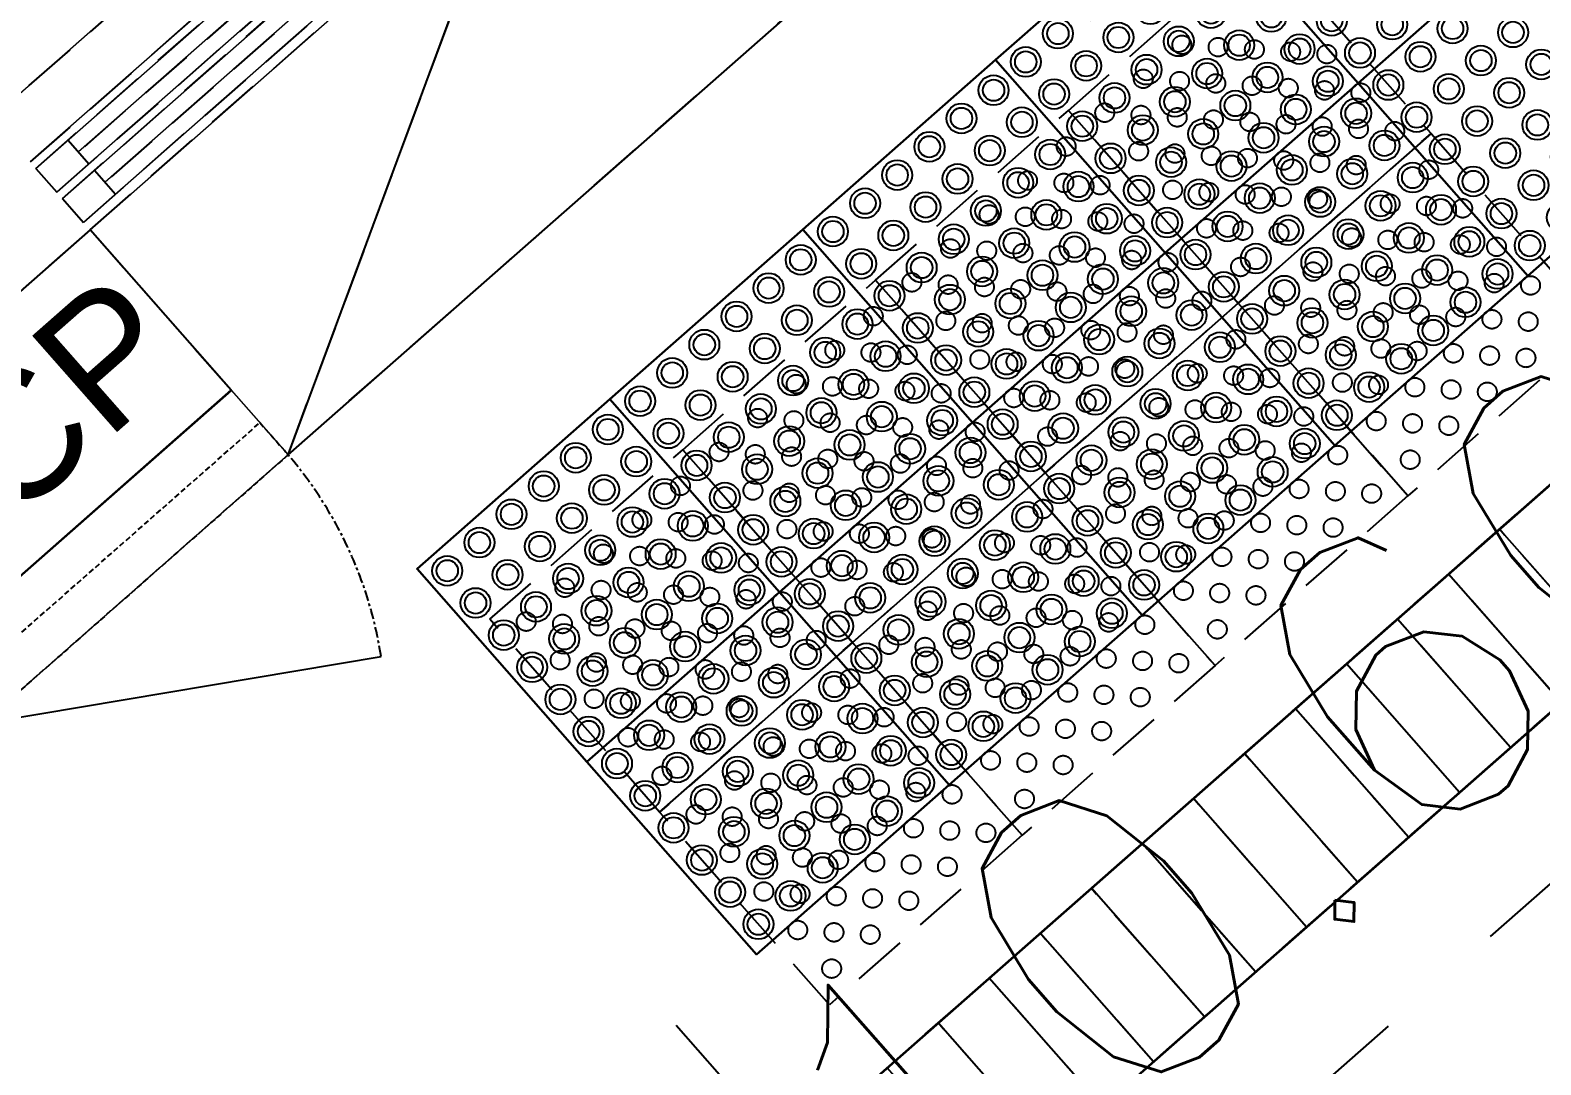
# Model space of a CAD drawing. Header units: millimetres. Extents: x 832728086 to 834530684, y 817551485 to 818349469.
# Drawn here: x 834328114 to 834329879, y 818002897 to 818004106 of the extents above; entities that cross this region are included whole.
import ezdxf

# ---------------------------------------------------------------- set-up
doc = ezdxf.new("R2010")
doc.units = ezdxf.units.MM
doc.header["$LTSCALE"] = 100
for name, pattern in [('Grid Line', [22.225, 12.7, -3.175, 3.175, -3.175]), ('Hidden', [9.525, 6.35, -3.175]), ('HIDDENX2', [19.05, 12.7, -6.35])]:
    doc.linetypes.add(name, pattern=pattern)
for name, color, linetype in [('+C-160', 160, 'Hidden'), ('000-Tactile-l', 8, 'Continuous'), ('A-COLS', 3, 'Continuous'), ('DLN0402_Room Number', 7, 'Continuous'), ('DLN240__', 1, 'Continuous'), ('DLN370__', 7, 'Continuous'), ('DLN410__', 6, 'Continuous'), ('LEVEL', 7, 'Continuous'), ('STEEL', 6, 'Continuous')]:
    doc.layers.add(name, color=color, linetype=linetype)
doc.layers.add('000-helpline', color=30, linetype='Continuous', lineweight=30, plot=False)
for name, color, linetype, lineweight in [('A-EQPM', 6, 'Continuous', 9), ('A-GENM', 6, 'Continuous', 9), ('A-WALL', 7, 'Continuous', 9)]:
    doc.layers.add(name, color=color, linetype=linetype, lineweight=lineweight)
doc.styles.add('romans', font='romans.shx')
doc.styles.get("Standard").update_dxf_attribs({"font": 'swiss.ttf'})

# ---------------------------------------------------------------- blocks, each defined once
blk = doc.blocks.new('ELFIN')
at = {"layer": 'LEVEL', "style": 'romans'}
blk.add_attdef('ELFIN', (0.2542, 0.3469), '', height=0.5, dxfattribs=at)
blk = doc.blocks.new('A$C456E18C3')
at = {"layer": 'A-EQPM'}
for p, q in [((11.8, -650, 0), (11.8, 650, 0)), ((58.8, -650, 0), (58.8, 650, 0)), ((30.3, 51, -0.1), (30.3, 600, 0)), ((77.3, 51, -0.1), (77.3, 600, 0))]:
    blk.add_line(p, q, dxfattribs=at)
at = {"layer": 'A-GENM'}
for p, q in [((173.8, -900, -0.1), (173.8, 900, -0.1)), ((48.8, 650, 0), (11.8, 650, 0)), ((48.8, 650, 0), (48.8, 1, -0.1)), ((95.8, 650, 0), (58.8, 650, 0)), ((95.8, 650, 0), (95.8, 1, -0.1)), ((105.8, -650, 0), (105.8, 650, 0)), ((48.8, 600, 0), (11.8, 600, 0)), ((95.8, 600, 0), (58.8, 600, 0))]:
    blk.add_line(p, q, dxfattribs=at)
at = {"layer": 'A-WALL', "color": 1}
blk.add_line((0, 650, 0), (0, -650, 0), dxfattribs=at)
blk = doc.blocks.new('tactile')
at = {"layer": '000-Tactile-l', "ltscale": 5e-05}
blk.add_line((834328.9253, 818002.9927), (834333.0031, 817998.3593), dxfattribs=at)
for radius, start, end in [(19.341, 262.79867, 352.51302), (19.516, 262.78632, 352.52562), (19.691, 262.7741, 352.53808)]:
    blk.add_arc((834323.3284, 818015.5097), radius, start, end, dxfattribs=at)
blk = doc.blocks.new('hazard warning tactile')
at = {"layer": '000-helpline', "ltscale": 0.015}
blk.add_lwpolyline([(0, 0), (225.2, 198.2), (423.4, -27), (198.2, -225.2)], close=True, dxfattribs=at)
at = {"layer": '000-Tactile-l', "ltscale": 0.015}
for centre, radius in [((223, 162.9), 17.5), ((223, 162.9), 12.5), ((185.4, 129.9), 17.5), ((185.4, 129.9), 12.5), ((256, 125.4), 17.5), ((256, 125.4), 12.5), ((147.9, 96.8), 17.5), ((147.9, 96.8), 12.5), ((218.5, 92.3), 17.5), ((218.5, 92.3), 12.5), ((289, 87.8), 17.5), ((289, 87.8), 12.5), ((110.4, 63.8), 17.5), ((110.4, 63.8), 12.5), ((180.9, 59.3), 17.5), ((180.9, 59.3), 12.5), ((251.5, 54.8), 17.5), ((251.5, 54.8), 12.5), ((322.1, 50.3), 17.5), ((322.1, 50.3), 12.5), ((72.8, 30.8), 17.5), ((72.8, 30.8), 12.5), ((143.4, 26.3), 17.5), ((143.4, 26.3), 12.5), ((214, 21.8), 17.5), ((214, 21.8), 12.5), ((284.5, 17.3), 17.5), ((284.5, 17.3), 12.5), ((355.1, 12.8), 17.5), ((355.1, 12.8), 12.5), ((35.3, -2.3), 17.5), ((35.3, -2.3), 12.5), ((105.9, -6.8), 17.5), ((105.9, -6.8), 12.5), ((176.4, -11.3), 17.5), ((176.4, -11.3), 12.5), ((247, -15.8), 17.5), ((247, -15.8), 12.5), ((317.6, -20.3), 17.5), ((317.6, -20.3), 12.5), ((388.1, -24.8), 17.5), ((388.1, -24.8), 12.5), ((68.3, -39.8), 17.5), ((68.3, -39.8), 12.5), ((138.9, -44.3), 17.5), ((138.9, -44.3), 12.5), ((209.5, -48.8), 17.5), ((209.5, -48.8), 12.5), ((280, -53.3), 17.5), ((280, -53.3), 12.5), ((350.6, -57.8), 17.5), ((350.6, -57.8), 12.5), ((101.4, -77.3), 17.5), ((101.4, -77.3), 12.5), ((171.9, -81.8), 17.5), ((171.9, -81.8), 12.5), ((242.5, -86.3), 17.5), ((242.5, -86.3), 12.5), ((313.1, -90.8), 17.5), ((313.1, -90.8), 12.5), ((134.4, -114.9), 17.5), ((134.4, -114.9), 12.5), ((205, -119.4), 17.5), ((205, -119.4), 12.5), ((275.5, -123.9), 17.5), ((275.5, -123.9), 12.5), ((167.4, -152.4), 17.5), ((167.4, -152.4), 12.5), ((238, -156.9), 17.5), ((238, -156.9), 12.5), ((200.4, -189.9), 17.5), ((200.4, -189.9), 12.5)]:
    blk.add_circle(centre, radius, dxfattribs=at)
blk = doc.blocks.new('A$C062A3D83')
at = {"layer": '+C-160', "ltscale": 0.1}
for p, q in [((4110.2, -3837.9, 0), (9027.1, 489.4, 0)), ((8877.3, 357.5, 0), (4110.2, -3837.9, 0)), ((4242.3, -3988, 0), (9159.3, 339.3, 0)), ((9159.3, 339.3, 0), (4242.3, -3988, 0)), ((5899.8, -233.1, -0.1), (4548.5, -1422.3, -0.1)), ((5757, -449.3), (4781.1, -1308.1)), ((5788.1, -484.6), (4812.2, -1343.4)), ((5819.1, -519.8), (4843.2, -1378.7)), ((4851, -1387.6), (5826.9, -528.7)), ((5082.3, -1650.3, -0.3), (6058.2, -791.5, -0.3)), ((4787.7, -1315.6), (5274.9, -886.9, -0.1)), ((4818.8, -1350.9), (5306, -922.2, -0.1)), ((5249.6, -933.8, -0.1), (4837.5, -1296.5)), ((5280.7, -969.1, -0.1), (4868.6, -1331.8)), ((5082.3, -1650.4, -0.1), (5339, -958.1, -0.1)), ((5993.7, -1247.9, -0.3), (6218.9, -1049.7, -0.3)), ((5993.7, -1247.9, -0.3), (6218.9, -1049.7, -0.3)), ((6218.9, -1049.7, -0.3), (6417.1, -1274.9, -0.3)), ((6218.9, -1049.7, -0.3), (6417.1, -1274.9, -0.3)), ((5768.4, -1446.1, -0.3), (5993.7, -1247.9, -0.3)), ((5768.4, -1446.1, -0.3), (5993.7, -1247.9, -0.3)), ((5768.4, -1446.1, -0.3), (5993.7, -1247.9, -0.3)), ((5768.4, -1446.1, -0.3), (5993.7, -1247.9, -0.3)), ((6191.9, -1473.1, -0.3), (5993.7, -1247.9, -0.3)), ((5993.7, -1247.9, -0.3), (6191.9, -1473.1, -0.3)), ((5993.7, -1247.9, -0.3), (6191.9, -1473.1, -0.3)), ((6191.9, -1473.1, -0.3), (5993.7, -1247.9, -0.3)), ((5993.7, -1247.9, -0.3), (6191.9, -1473.1, -0.3)), ((5993.7, -1247.9, -0.3), (6191.9, -1473.1, -0.3)), ((4825.3, -1282.6), (4849.7, -1310.4)), ((6191.9, -1473.1, -0.3), (6417.1, -1274.9, -0.3)), ((6417.1, -1274.9, -0.3), (6191.9, -1473.1, -0.3)), ((6191.9, -1473.1, -0.3), (6417.1, -1274.9, -0.3)), ((6417.1, -1274.9, -0.3), (6191.9, -1473.1, -0.3)), ((6417.1, -1274.9, -0.3), (6615.3, -1500.1, -0.3)), ((6417.1, -1274.9, -0.3), (6615.3, -1500.1, -0.3)), ((4787.7, -1315.6), (4812.2, -1343.4)), ((4856.3, -1317.9), (4880.8, -1345.7)), ((4818.8, -1350.9), (4843.2, -1378.7)), ((4851, -1387.6), (4494.4, -1701.4)), ((5015.9, -1574.9), (4851, -1387.6)), ((5543.2, -1644.3, -0.3), (5768.4, -1446.1, -0.3)), ((5543.2, -1644.3, -0.3), (5768.4, -1446.1, -0.3)), ((5543.2, -1644.3, -0.3), (5768.4, -1446.1, -0.3)), ((5543.2, -1644.3, -0.3), (5768.4, -1446.1, -0.3)), ((5768.4, -1446.1, -0.3), (5966.6, -1671.3, -0.3)), ((5966.6, -1671.3, -0.3), (5768.4, -1446.1, -0.3)), ((5966.6, -1671.3, -0.3), (5768.4, -1446.1, -0.3)), ((5768.4, -1446.1, -0.3), (5966.6, -1671.3, -0.3)), ((5768.4, -1446.1, -0.3), (5966.6, -1671.3, -0.3)), ((5966.6, -1671.3, -0.3), (5768.4, -1446.1, -0.3)), ((5966.6, -1671.3, -0.3), (5768.4, -1446.1, -0.3)), ((5768.4, -1446.1, -0.3), (5966.6, -1671.3, -0.3)), ((5966.6, -1671.3, -0.3), (6191.9, -1473.1, -0.3)), ((5966.6, -1671.3, -0.3), (6191.9, -1473.1, -0.3)), ((6191.9, -1473.1, -0.3), (5966.6, -1671.3, -0.3)), ((6191.9, -1473.1, -0.3), (5966.6, -1671.3, -0.3)), ((5966.6, -1671.3, -0.3), (6191.9, -1473.1, -0.3)), ((5966.6, -1671.3, -0.3), (6191.9, -1473.1, -0.3)), ((6191.9, -1473.1, -0.3), (5966.6, -1671.3, -0.3)), ((6191.9, -1473.1, -0.3), (5966.6, -1671.3, -0.3)), ((6390.1, -1698.3, -0.3), (6191.9, -1473.1, -0.3)), ((6191.9, -1473.1, -0.3), (6390.1, -1698.3, -0.3)), ((6191.9, -1473.1, -0.3), (6390.1, -1698.3, -0.3)), ((6390.1, -1698.3, -0.3), (6191.9, -1473.1, -0.3)), ((6191.9, -1473.1, -0.3), (6390.1, -1698.3, -0.3)), ((6191.9, -1473.1, -0.3), (6390.1, -1698.3, -0.3)), ((6615.3, -1500.1, -0.3), (6390.1, -1698.3, -0.3)), ((6615.3, -1500.1, -0.3), (6390.1, -1698.3, -0.3)), ((4471.9, -2054.2), (5015.9, -1574.9)), ((5318, -1842.5, -0.3), (5543.2, -1644.3, -0.3)), ((5318, -1842.5, -0.3), (5543.2, -1644.3, -0.3)), ((5741.4, -1869.5, -0.3), (5543.2, -1644.3, -0.3)), ((5543.2, -1644.3, -0.3), (5741.4, -1869.5, -0.3)), ((5741.4, -1869.5, -0.3), (5543.2, -1644.3, -0.3)), ((5741.4, -1869.5, -0.3), (5543.2, -1644.3, -0.3)), ((5543.2, -1644.3, -0.3), (5741.4, -1869.5, -0.3)), ((5741.4, -1869.5, -0.3), (5543.2, -1644.3, -0.3)), ((5741.4, -1869.5, -0.3), (5966.6, -1671.3, -0.3)), ((5741.4, -1869.5, -0.3), (5966.6, -1671.3, -0.3)), ((5966.6, -1671.3, -0.3), (5741.4, -1869.5, -0.3)), ((5966.6, -1671.3, -0.3), (5741.4, -1869.5, -0.3)), ((5741.4, -1869.5, -0.3), (5966.6, -1671.3, -0.3)), ((5741.4, -1869.5, -0.3), (5966.6, -1671.3, -0.3)), ((5966.6, -1671.3, -0.3), (5741.4, -1869.5, -0.3)), ((5966.6, -1671.3, -0.3), (5741.4, -1869.5, -0.3)), ((5966.6, -1671.3, -0.3), (6164.8, -1896.5, -0.3)), ((6164.8, -1896.5, -0.3), (5966.6, -1671.3, -0.3)), ((6164.8, -1896.5, -0.3), (5966.6, -1671.3, -0.3)), ((5966.6, -1671.3, -0.3), (6164.8, -1896.5, -0.3)), ((5966.6, -1671.3, -0.3), (6164.8, -1896.5, -0.3)), ((6164.8, -1896.5, -0.3), (5966.6, -1671.3, -0.3)), ((6164.8, -1896.5, -0.3), (5966.6, -1671.3, -0.3)), ((5966.6, -1671.3, -0.3), (6164.8, -1896.5, -0.3)), ((6390.1, -1698.3, -0.3), (6164.8, -1896.5, -0.3)), ((6390.1, -1698.3, -0.3), (6164.8, -1896.5, -0.3)), ((6390.1, -1698.3, -0.3), (6164.8, -1896.5, -0.3)), ((6390.1, -1698.3, -0.3), (6164.8, -1896.5, -0.3)), ((6629.1, -1887.4), (6497, -1737.3)), ((6569.5, -1939.9), (6437.4, -1789.7)), ((5516.2, -2067.7, -0.3), (5318, -1842.5, -0.3)), ((5516.2, -2067.7, -0.3), (5318, -1842.5, -0.3)), ((6510, -1992.3), (6377.8, -1842.2)), ((5516.2, -2067.7, -0.3), (5741.4, -1869.5, -0.3)), ((5741.4, -1869.5, -0.3), (5516.2, -2067.7, -0.3)), ((5516.2, -2067.7, -0.3), (5741.4, -1869.5, -0.3)), ((5741.4, -1869.5, -0.3), (5516.2, -2067.7, -0.3)), ((5939.6, -2094.7, -0.3), (5741.4, -1869.5, -0.3)), ((5741.4, -1869.5, -0.3), (5939.6, -2094.7, -0.3)), ((5939.6, -2094.7, -0.3), (5741.4, -1869.5, -0.3)), ((5939.6, -2094.7, -0.3), (5741.4, -1869.5, -0.3)), ((5741.4, -1869.5, -0.3), (5939.6, -2094.7, -0.3)), ((5939.6, -2094.7, -0.3), (5741.4, -1869.5, -0.3)), ((6164.8, -1896.5, -0.3), (5939.6, -2094.7, -0.3)), ((6164.8, -1896.5, -0.3), (5939.6, -2094.7, -0.3)), ((6164.8, -1896.5, -0.3), (5939.6, -2094.7, -0.3)), ((6164.8, -1896.5, -0.3), (5939.6, -2094.7, -0.3)), ((6450.4, -2044.7), (6318.3, -1894.6)), ((6390.8, -2097.2), (6258.7, -1947.1)), ((6331.2, -2149.6), (6199.1, -1999.5)), ((6271.6, -2202.1), (6139.5, -2051.9)), ((5714.4, -2292.9, -0.3), (5516.2, -2067.7, -0.3)), ((5714.4, -2292.9, -0.3), (5516.2, -2067.7, -0.3)), ((5939.6, -2094.7, -0.3), (5714.4, -2292.9, -0.3)), ((5939.6, -2094.7, -0.3), (5714.4, -2292.9, -0.3)), ((6212, -2254.5), (6079.9, -2104.4)), ((6152.4, -2306.9), (6020.3, -2156.8)), ((6092.9, -2359.4), (5960.7, -2209.3)), ((6033.3, -2411.8), (5901.1, -2261.7)), ((5973.7, -2464.3), (5841.6, -2314.1))]:
    blk.add_line(p, q, dxfattribs=at)
at = {"layer": '+C-160', "lineweight": 0, "ltscale": 0.1}
for p, q in [((8876.8, 357.6, -0.1), (4109.9, -3837.6)), ((8877.1, 357.3, -0.1), (4110.2, -3837.9)), ((9159.1, 339.5, -0.1), (4242, -3987.7)), ((9159.3, 339.2, -0.1), (4242.3, -3988))]:
    blk.add_line(p, q, dxfattribs=at)
at = {"layer": '+C-160', "ltscale": 0.1}
for centre in [(6126.1, -1171.3, -0.3), (6126.1, -1171.3, -0.3), (6168.4, -1174, -0.3), (6168.4, -1174, -0.3), (6210.8, -1176.7, -0.3), (6210.8, -1176.7, -0.3), (6253.1, -1179.4, -0.3), (6253.1, -1179.4, -0.3), (6295.4, -1182.1, -0.3), (6295.4, -1182.1, -0.3), (6081, -1211, -0.3), (6081, -1211, -0.3), (6123.4, -1213.7, -0.3), (6123.4, -1213.7, -0.3), (6165.7, -1216.4, -0.3), (6165.7, -1216.4, -0.3), (6208.1, -1219.1, -0.3), (6208.1, -1219.1, -0.3), (6250.4, -1221.8, -0.3), (6250.4, -1221.8, -0.3), (6292.7, -1224.5, -0.3), (6292.7, -1224.5, -0.3), (6335.1, -1227.2, -0.3), (6335.1, -1227.2, -0.3), (6036, -1250.6, -0.3), (6036, -1250.6, -0.3), (6078.3, -1253.3, -0.3), (6078.3, -1253.3, -0.3), (6120.7, -1256, -0.3), (6120.7, -1256, -0.3), (6163, -1258.7, -0.3), (6163, -1258.7, -0.3), (6205.4, -1261.4, -0.3), (6205.4, -1261.4, -0.3), (6247.7, -1264.1, -0.3), (6247.7, -1264.1, -0.3), (6290, -1266.8, -0.3), (6290, -1266.8, -0.3), (6332.4, -1269.5, -0.3), (6332.4, -1269.5, -0.3), (6374.7, -1272.2, -0.3), (6374.7, -1272.2, -0.3), (5991, -1290.2, -0.3), (5991, -1290.2, -0.3), (5991, -1290.2, -0.3), (5991, -1290.2, -0.3), (6075.6, -1295.6, -0.3), (6075.6, -1295.6, -0.3), (6118, -1298.3, -0.3), (6118, -1298.3, -0.3), (6160.3, -1301, -0.3), (6160.3, -1301, -0.3), (6202.7, -1303.7, -0.3), (6202.7, -1303.7, -0.3), (6245, -1306.4, -0.3), (6245, -1306.4, -0.3), (6287.3, -1309.1, -0.3), (6287.3, -1309.1, -0.3), (6329.7, -1311.8, -0.3), (6329.7, -1311.8, -0.3), (5945.9, -1329.9, -0.3), (5945.9, -1329.9, -0.3), (5945.9, -1329.9, -0.3), (5945.9, -1329.9, -0.3), (5988.3, -1332.6, -0.3), (5988.3, -1332.6, -0.3), (5988.3, -1332.6, -0.3), (5988.3, -1332.6, -0.3), (6414.4, -1317.2, -0.3), (6414.4, -1317.2, -0.3), (6030.6, -1335.3, -0.3), (6030.6, -1335.3, -0.3), (6030.6, -1335.3, -0.3), (6030.6, -1335.3, -0.3), (6115.3, -1340.7, -0.3), (6115.3, -1340.7, -0.3), (6157.6, -1343.4, -0.3), (6157.6, -1343.4, -0.3), (6200, -1346.1, -0.3), (6200, -1346.1, -0.3), (6242.3, -1348.8, -0.3), (6242.3, -1348.8, -0.3), (6284.6, -1351.5, -0.3), (6284.6, -1351.5, -0.3), (6369.3, -1356.9, -0.3), (6369.3, -1356.9, -0.3), (6411.7, -1359.6, -0.3), (6411.7, -1359.6, -0.3), (6454, -1362.3, -0.3), (6454, -1362.3, -0.3), (5900.9, -1369.5, -0.3), (5900.9, -1369.5, -0.3), (5900.9, -1369.5, -0.3), (5900.9, -1369.5, -0.3), (5943.2, -1372.2, -0.3), (5943.2, -1372.2, -0.3), (5943.2, -1372.2, -0.3), (5943.2, -1372.2, -0.3), (5985.6, -1374.9, -0.3), (5985.6, -1374.9, -0.3), (5985.6, -1374.9, -0.3), (5985.6, -1374.9, -0.3), (6027.9, -1377.6, -0.3), (6027.9, -1377.6, -0.3), (6027.9, -1377.6, -0.3), (6027.9, -1377.6, -0.3), (6070.2, -1380.3, -0.3), (6070.2, -1380.3, -0.3), (6070.2, -1380.3, -0.3), (6070.2, -1380.3, -0.3), (6154.9, -1385.7, -0.3), (6154.9, -1385.7, -0.3), (6197.3, -1388.4, -0.3), (6197.3, -1388.4, -0.3), (6239.6, -1391.1, -0.3), (6239.6, -1391.1, -0.3), (6324.3, -1396.5, -0.3), (6324.3, -1396.5, -0.3), (6366.6, -1399.2, -0.3), (6366.6, -1399.2, -0.3), (6409, -1401.9, -0.3), (6409, -1401.9, -0.3), (6451.3, -1404.6, -0.3), (6451.3, -1404.6, -0.3), (5855.8, -1409.2, -0.3), (5855.8, -1409.2, -0.3), (5855.8, -1409.2, -0.3), (5855.8, -1409.2, -0.3), (5898.2, -1411.9, -0.3), (5898.2, -1411.9, -0.3), (5898.2, -1411.9, -0.3), (5898.2, -1411.9, -0.3), (5940.5, -1414.6, -0.3), (5940.5, -1414.6, -0.3), (5940.5, -1414.6, -0.3), (5940.5, -1414.6, -0.3), (5982.9, -1417.3, -0.3), (5982.9, -1417.3, -0.3), (5982.9, -1417.3, -0.3), (5982.9, -1417.3, -0.3), (6025.2, -1420, -0.3), (6025.2, -1420, -0.3), (6025.2, -1420, -0.3), (6025.2, -1420, -0.3), (6493.6, -1407.3, -0.3), (6493.6, -1407.3, -0.3), (6067.5, -1422.7, -0.3), (6067.5, -1422.7, -0.3), (6067.5, -1422.7, -0.3), (6067.5, -1422.7, -0.3), (6109.9, -1425.4, -0.3), (6109.9, -1425.4, -0.3), (6109.9, -1425.4, -0.3), (6109.9, -1425.4, -0.3), (6194.6, -1430.8, -0.3), (6194.6, -1430.8, -0.3), (6279.2, -1436.2, -0.3), (6279.2, -1436.2, -0.3), (6321.6, -1438.9, -0.3), (6321.6, -1438.9, -0.3), (5810.8, -1448.8, -0.3), (5810.8, -1448.8, -0.3), (5810.8, -1448.8, -0.3), (5810.8, -1448.8, -0.3), (5853.1, -1451.5, -0.3), (5853.1, -1451.5, -0.3), (5853.1, -1451.5, -0.3), (5853.1, -1451.5, -0.3), (5895.5, -1454.2, -0.3), (5895.5, -1454.2, -0.3), (5895.5, -1454.2, -0.3), (5895.5, -1454.2, -0.3), (5937.8, -1456.9, -0.3), (5937.8, -1456.9, -0.3), (5937.8, -1456.9, -0.3), (5937.8, -1456.9, -0.3), (6363.9, -1441.6, -0.3), (6363.9, -1441.6, -0.3), (6406.3, -1444.3, -0.3), (6406.3, -1444.3, -0.3), (6448.6, -1447, -0.3), (6448.6, -1447, -0.3), (6490.9, -1449.7, -0.3), (6490.9, -1449.7, -0.3), (6533.3, -1452.4, -0.3), (6533.3, -1452.4, -0.3), (5980.2, -1459.6, -0.3), (5980.2, -1459.6, -0.3), (5980.2, -1459.6, -0.3), (5980.2, -1459.6, -0.3), (6022.5, -1462.3, -0.3), (6022.5, -1462.3, -0.3), (6022.5, -1462.3, -0.3), (6022.5, -1462.3, -0.3), (6064.8, -1465, -0.3), (6064.8, -1465, -0.3), (6064.8, -1465, -0.3), (6064.8, -1465, -0.3), (6107.2, -1467.7, -0.3), (6107.2, -1467.7, -0.3), (6107.2, -1467.7, -0.3), (6107.2, -1467.7, -0.3), (6149.5, -1470.4, -0.3), (6149.5, -1470.4, -0.3), (6149.5, -1470.4, -0.3), (6149.5, -1470.4, -0.3), (5765.7, -1488.4, -0.3), (5765.7, -1488.4, -0.3), (5765.7, -1488.4, -0.3), (5765.7, -1488.4, -0.3), (6234.2, -1475.8, -0.3), (6234.2, -1475.8, -0.3), (6276.5, -1478.5, -0.3), (6276.5, -1478.5, -0.3), (6318.9, -1481.2, -0.3), (6318.9, -1481.2, -0.3), (6361.2, -1483.9, -0.3), (6361.2, -1483.9, -0.3), (6403.6, -1486.6, -0.3), (6403.6, -1486.6, -0.3), (6445.9, -1489.3, -0.3), (6445.9, -1489.3, -0.3), (6488.2, -1492, -0.3), (6488.2, -1492, -0.3), (5850.4, -1493.8, -0.3), (5850.4, -1493.8, -0.3), (5850.4, -1493.8, -0.3), (5850.4, -1493.8, -0.3), (5892.8, -1496.5, -0.3), (5892.8, -1496.5, -0.3), (5892.8, -1496.5, -0.3), (5892.8, -1496.5, -0.3), (5935.1, -1499.2, -0.3), (5935.1, -1499.2, -0.3), (5935.1, -1499.2, -0.3), (5935.1, -1499.2, -0.3), (5977.5, -1501.9, -0.3), (5977.5, -1501.9, -0.3), (5977.5, -1501.9, -0.3), (5977.5, -1501.9, -0.3), (6019.8, -1504.6, -0.3), (6019.8, -1504.6, -0.3), (6019.8, -1504.6, -0.3), (6019.8, -1504.6, -0.3), (6062.1, -1507.3, -0.3), (6062.1, -1507.3, -0.3), (6062.1, -1507.3, -0.3), (6062.1, -1507.3, -0.3), (6104.5, -1510, -0.3), (6104.5, -1510, -0.3), (6104.5, -1510, -0.3), (6104.5, -1510, -0.3), (6530.6, -1494.7, -0.3), (6530.6, -1494.7, -0.3), (5720.7, -1528.1, -0.3), (5720.7, -1528.1, -0.3), (5720.7, -1528.1, -0.3), (5720.7, -1528.1, -0.3), (6189.2, -1515.4, -0.3), (6189.2, -1515.4, -0.3), (6189.2, -1515.4, -0.3), (6189.2, -1515.4, -0.3), (6273.8, -1520.8, -0.3), (6273.8, -1520.8, -0.3), (6316.2, -1523.5, -0.3), (6316.2, -1523.5, -0.3), (6358.5, -1526.2, -0.3), (6358.5, -1526.2, -0.3), (5763, -1530.8, -0.3), (5763, -1530.8, -0.3), (5763, -1530.8, -0.3), (5763, -1530.8, -0.3), (5805.4, -1533.5, -0.3), (5805.4, -1533.5, -0.3), (5805.4, -1533.5, -0.3), (5805.4, -1533.5, -0.3), (5890.1, -1538.9, -0.3), (5890.1, -1538.9, -0.3), (5890.1, -1538.9, -0.3), (5890.1, -1538.9, -0.3), (5932.4, -1541.6, -0.3), (5932.4, -1541.6, -0.3), (5932.4, -1541.6, -0.3), (5932.4, -1541.6, -0.3), (5974.8, -1544.3, -0.3), (5974.8, -1544.3, -0.3), (5974.8, -1544.3, -0.3), (5974.8, -1544.3, -0.3), (6400.9, -1529, -0.3), (6400.9, -1529, -0.3), (6443.2, -1531.7, -0.3), (6443.2, -1531.7, -0.3), (6485.5, -1534.4, -0.3), (6485.5, -1534.4, -0.3), (6527.9, -1537.1, -0.3), (6527.9, -1537.1, -0.3), (6017.1, -1547, -0.3), (6017.1, -1547, -0.3), (6017.1, -1547, -0.3), (6017.1, -1547, -0.3), (6059.4, -1549.7, -0.3), (6059.4, -1549.7, -0.3), (6059.4, -1549.7, -0.3), (6059.4, -1549.7, -0.3), (6144.1, -1555.1, -0.3), (6144.1, -1555.1, -0.3), (6144.1, -1555.1, -0.3), (6144.1, -1555.1, -0.3), (6186.5, -1557.8, -0.3), (6186.5, -1557.8, -0.3), (6186.5, -1557.8, -0.3), (6186.5, -1557.8, -0.3), (6228.8, -1560.5, -0.3), (6228.8, -1560.5, -0.3), (6228.8, -1560.5, -0.3), (6228.8, -1560.5, -0.3), (5675.7, -1567.7, -0.3), (5675.7, -1567.7, -0.3), (5675.7, -1567.7, -0.3), (5675.7, -1567.7, -0.3), (5718, -1570.4, -0.3), (5718, -1570.4, -0.3), (5718, -1570.4, -0.3), (5718, -1570.4, -0.3), (5760.3, -1573.1, -0.3), (5760.3, -1573.1, -0.3), (5760.3, -1573.1, -0.3), (5760.3, -1573.1, -0.3), (5802.7, -1575.8, -0.3), (5802.7, -1575.8, -0.3), (5802.7, -1575.8, -0.3), (5802.7, -1575.8, -0.3), (5845, -1578.5, -0.3), (5845, -1578.5, -0.3), (5845, -1578.5, -0.3), (5845, -1578.5, -0.3), (6313.5, -1565.9, -0.3), (6313.5, -1565.9, -0.3), (6355.8, -1568.6, -0.3), (6355.8, -1568.6, -0.3), (6398.2, -1571.3, -0.3), (6398.2, -1571.3, -0.3), (6440.5, -1574, -0.3), (6440.5, -1574, -0.3), (6482.8, -1576.7, -0.3), (6482.8, -1576.7, -0.3), (5929.7, -1583.9, -0.3), (5929.7, -1583.9, -0.3), (5929.7, -1583.9, -0.3), (5929.7, -1583.9, -0.3), (5972, -1586.6, -0.3), (5972, -1586.6, -0.3), (5972, -1586.6, -0.3), (5972, -1586.6, -0.3), (6014.4, -1589.3, -0.3), (6014.4, -1589.3, -0.3), (6014.4, -1589.3, -0.3), (6014.4, -1589.3, -0.3), (6099.1, -1594.7, -0.3), (6099.1, -1594.7, -0.3), (6099.1, -1594.7, -0.3), (6099.1, -1594.7, -0.3), (6141.4, -1597.4, -0.3), (6141.4, -1597.4, -0.3), (6141.4, -1597.4, -0.3), (6141.4, -1597.4, -0.3), (5630.6, -1607.4, -0.3), (5630.6, -1607.4, -0.3), (5630.6, -1607.4, -0.3), (5630.6, -1607.4, -0.3), (5673, -1610.1, -0.3), (5673, -1610.1, -0.3), (5673, -1610.1, -0.3), (5673, -1610.1, -0.3), (5715.3, -1612.8, -0.3), (5715.3, -1612.8, -0.3), (5715.3, -1612.8, -0.3), (5715.3, -1612.8, -0.3), (5757.6, -1615.5, -0.3), (5757.6, -1615.5, -0.3), (5757.6, -1615.5, -0.3), (5757.6, -1615.5, -0.3), (6183.8, -1600.1, -0.3), (6183.8, -1600.1, -0.3), (6183.8, -1600.1, -0.3), (6183.8, -1600.1, -0.3), (6226.1, -1602.8, -0.3), (6226.1, -1602.8, -0.3), (6226.1, -1602.8, -0.3), (6226.1, -1602.8, -0.3), (6268.4, -1605.5, -0.3), (6268.4, -1605.5, -0.3), (6268.4, -1605.5, -0.3), (6268.4, -1605.5, -0.3), (6353.1, -1610.9, -0.3), (6353.1, -1610.9, -0.3), (6395.5, -1613.6, -0.3), (6395.5, -1613.6, -0.3), (6437.8, -1616.3, -0.3), (6437.8, -1616.3, -0.3), (5800, -1618.2, -0.3), (5800, -1618.2, -0.3), (5800, -1618.2, -0.3), (5800, -1618.2, -0.3), (5842.3, -1620.9, -0.3), (5842.3, -1620.9, -0.3), (5842.3, -1620.9, -0.3), (5842.3, -1620.9, -0.3), (5884.7, -1623.6, -0.3), (5884.7, -1623.6, -0.3), (5884.7, -1623.6, -0.3), (5884.7, -1623.6, -0.3), (5969.3, -1629, -0.3), (5969.3, -1629, -0.3), (5969.3, -1629, -0.3), (5969.3, -1629, -0.3), (5585.6, -1647, -0.3), (5585.6, -1647, -0.3), (5585.6, -1647, -0.3), (5585.6, -1647, -0.3), (5627.9, -1649.7, -0.3), (5627.9, -1649.7, -0.3), (5627.9, -1649.7, -0.3), (5627.9, -1649.7, -0.3), (6054, -1634.4, -0.3), (6054, -1634.4, -0.3), (6054, -1634.4, -0.3), (6054, -1634.4, -0.3), (6096.4, -1637.1, -0.3), (6096.4, -1637.1, -0.3), (6096.4, -1637.1, -0.3), (6096.4, -1637.1, -0.3), (6138.7, -1639.8, -0.3), (6138.7, -1639.8, -0.3), (6138.7, -1639.8, -0.3), (6138.7, -1639.8, -0.3), (6181.1, -1642.5, -0.3), (6181.1, -1642.5, -0.3), (6181.1, -1642.5, -0.3), (6181.1, -1642.5, -0.3), (6223.4, -1645.2, -0.3), (6223.4, -1645.2, -0.3), (6223.4, -1645.2, -0.3), (6223.4, -1645.2, -0.3), (6265.7, -1647.9, -0.3), (6265.7, -1647.9, -0.3), (6265.7, -1647.9, -0.3), (6265.7, -1647.9, -0.3), (6308.1, -1650.6, -0.3), (6308.1, -1650.6, -0.3), (6308.1, -1650.6, -0.3), (6308.1, -1650.6, -0.3), (5670.3, -1652.4, -0.3), (5670.3, -1652.4, -0.3), (5670.3, -1652.4, -0.3), (5670.3, -1652.4, -0.3), (5712.6, -1655.1, -0.3), (5712.6, -1655.1, -0.3), (5712.6, -1655.1, -0.3), (5712.6, -1655.1, -0.3), (5754.9, -1657.8, -0.3), (5754.9, -1657.8, -0.3), (5754.9, -1657.8, -0.3), (5754.9, -1657.8, -0.3), (5797.3, -1660.5, -0.3), (5797.3, -1660.5, -0.3), (5797.3, -1660.5, -0.3), (5797.3, -1660.5, -0.3), (5839.6, -1663.2, -0.3), (5839.6, -1663.2, -0.3), (5839.6, -1663.2, -0.3), (5839.6, -1663.2, -0.3), (5882, -1665.9, -0.3), (5882, -1665.9, -0.3), (5882, -1665.9, -0.3), (5882, -1665.9, -0.3), (5924.3, -1668.6, -0.3), (5924.3, -1668.6, -0.3), (5924.3, -1668.6, -0.3), (5924.3, -1668.6, -0.3), (6392.8, -1656, -0.3), (6392.8, -1656, -0.3), (5540.5, -1686.6, -0.3), (5540.5, -1686.6, -0.3), (6009, -1674, -0.3), (6009, -1674, -0.3), (6009, -1674, -0.3), (6009, -1674, -0.3), (6051.3, -1676.7, -0.3), (6051.3, -1676.7, -0.3), (6051.3, -1676.7, -0.3), (6051.3, -1676.7, -0.3), (6093.7, -1679.4, -0.3), (6093.7, -1679.4, -0.3), (6093.7, -1679.4, -0.3), (6093.7, -1679.4, -0.3), (6136, -1682.1, -0.3), (6136, -1682.1, -0.3), (6136, -1682.1, -0.3), (6136, -1682.1, -0.3), (6178.3, -1684.8, -0.3), (6178.3, -1684.8, -0.3), (6178.3, -1684.8, -0.3), (6178.3, -1684.8, -0.3), (5625.2, -1692, -0.3), (5625.2, -1692, -0.3), (5625.2, -1692, -0.3), (5625.2, -1692, -0.3), (5667.6, -1694.7, -0.3), (5667.6, -1694.7, -0.3), (5667.6, -1694.7, -0.3), (5667.6, -1694.7, -0.3), (5709.9, -1697.4, -0.3), (5709.9, -1697.4, -0.3), (5709.9, -1697.4, -0.3), (5709.9, -1697.4, -0.3), (5752.2, -1700.1, -0.3), (5752.2, -1700.1, -0.3), (5752.2, -1700.1, -0.3), (5752.2, -1700.1, -0.3), (5794.6, -1702.8, -0.3), (5794.6, -1702.8, -0.3), (5794.6, -1702.8, -0.3), (5794.6, -1702.8, -0.3), (6220.7, -1687.5, -0.3), (6220.7, -1687.5, -0.3), (6220.7, -1687.5, -0.3), (6220.7, -1687.5, -0.3), (6263, -1690.2, -0.3), (6263, -1690.2, -0.3), (6263, -1690.2, -0.3), (6263, -1690.2, -0.3), (6305.4, -1692.9, -0.3), (6305.4, -1692.9, -0.3), (6305.4, -1692.9, -0.3), (6305.4, -1692.9, -0.3), (6347.7, -1695.6, -0.3), (6347.7, -1695.6, -0.3), (6347.7, -1695.6, -0.3), (6347.7, -1695.6, -0.3), (5836.9, -1705.5, -0.3), (5836.9, -1705.5, -0.3), (5836.9, -1705.5, -0.3), (5836.9, -1705.5, -0.3), (5879.3, -1708.2, -0.3), (5879.3, -1708.2, -0.3), (5879.3, -1708.2, -0.3), (5879.3, -1708.2, -0.3), (5963.9, -1713.6, -0.3), (5963.9, -1713.6, -0.3), (5963.9, -1713.6, -0.3), (5963.9, -1713.6, -0.3), (6048.6, -1719, -0.3), (6048.6, -1719, -0.3), (6048.6, -1719, -0.3), (6048.6, -1719, -0.3), (6091, -1721.7, -0.3), (6091, -1721.7, -0.3), (6091, -1721.7, -0.3), (6091, -1721.7, -0.3), (5495.5, -1726.3, -0.3), (5495.5, -1726.3, -0.3), (5537.8, -1729, -0.3), (5537.8, -1729, -0.3), (5580.2, -1731.7, -0.3), (5580.2, -1731.7, -0.3), (5664.9, -1737.1, -0.3), (5664.9, -1737.1, -0.3), (5664.9, -1737.1, -0.3), (5664.9, -1737.1, -0.3), (5707.2, -1739.8, -0.3), (5707.2, -1739.8, -0.3), (5707.2, -1739.8, -0.3), (5707.2, -1739.8, -0.3), (6133.3, -1724.4, -0.3), (6133.3, -1724.4, -0.3), (6133.3, -1724.4, -0.3), (6133.3, -1724.4, -0.3), (6175.6, -1727.1, -0.3), (6175.6, -1727.1, -0.3), (6175.6, -1727.1, -0.3), (6175.6, -1727.1, -0.3), (6218, -1729.8, -0.3), (6218, -1729.8, -0.3), (6218, -1729.8, -0.3), (6218, -1729.8, -0.3), (6260.3, -1732.5, -0.3), (6260.3, -1732.5, -0.3), (6260.3, -1732.5, -0.3), (6260.3, -1732.5, -0.3), (6302.7, -1735.3, -0.3), (6302.7, -1735.3, -0.3), (6302.7, -1735.3, -0.3), (6302.7, -1735.3, -0.3), (5749.5, -1742.5, -0.3), (5749.5, -1742.5, -0.3), (5749.5, -1742.5, -0.3), (5749.5, -1742.5, -0.3), (5791.9, -1745.2, -0.3), (5791.9, -1745.2, -0.3), (5791.9, -1745.2, -0.3), (5791.9, -1745.2, -0.3), (5834.2, -1747.9, -0.3), (5834.2, -1747.9, -0.3), (5834.2, -1747.9, -0.3), (5834.2, -1747.9, -0.3), (5918.9, -1753.3, -0.3), (5918.9, -1753.3, -0.3), (5918.9, -1753.3, -0.3), (5918.9, -1753.3, -0.3), (5961.2, -1756, -0.3), (5961.2, -1756, -0.3), (5961.2, -1756, -0.3), (5961.2, -1756, -0.3), (5450.5, -1765.9, -0.3), (5450.5, -1765.9, -0.3), (5492.8, -1768.6, -0.3), (5492.8, -1768.6, -0.3), (5535.1, -1771.3, -0.3), (5535.1, -1771.3, -0.3), (5577.5, -1774, -0.3), (5577.5, -1774, -0.3), (6003.6, -1758.7, -0.3), (6003.6, -1758.7, -0.3), (6003.6, -1758.7, -0.3), (6003.6, -1758.7, -0.3), (6088.3, -1764.1, -0.3), (6088.3, -1764.1, -0.3), (6088.3, -1764.1, -0.3), (6088.3, -1764.1, -0.3), (6130.6, -1766.8, -0.3), (6130.6, -1766.8, -0.3), (6130.6, -1766.8, -0.3), (6130.6, -1766.8, -0.3), (6172.9, -1769.5, -0.3), (6172.9, -1769.5, -0.3), (6172.9, -1769.5, -0.3), (6172.9, -1769.5, -0.3), (6215.3, -1772.2, -0.3), (6215.3, -1772.2, -0.3), (6215.3, -1772.2, -0.3), (6215.3, -1772.2, -0.3), (6257.6, -1774.9, -0.3), (6257.6, -1774.9, -0.3), (6257.6, -1774.9, -0.3), (6257.6, -1774.9, -0.3), (5619.8, -1776.7, -0.3), (5619.8, -1776.7, -0.3), (5704.5, -1782.1, -0.3), (5704.5, -1782.1, -0.3), (5704.5, -1782.1, -0.3), (5704.5, -1782.1, -0.3), (5746.8, -1784.8, -0.3), (5746.8, -1784.8, -0.3), (5746.8, -1784.8, -0.3), (5746.8, -1784.8, -0.3), (5789.2, -1787.5, -0.3), (5789.2, -1787.5, -0.3), (5789.2, -1787.5, -0.3), (5789.2, -1787.5, -0.3), (5405.4, -1805.6, -0.3), (5405.4, -1805.6, -0.3), (5447.8, -1808.3, -0.3), (5447.8, -1808.3, -0.3), (5873.9, -1792.9, -0.3), (5873.9, -1792.9, -0.3), (5873.9, -1792.9, -0.3), (5873.9, -1792.9, -0.3), (5916.2, -1795.6, -0.3), (5916.2, -1795.6, -0.3), (5916.2, -1795.6, -0.3), (5916.2, -1795.6, -0.3), (5958.5, -1798.3, -0.3), (5958.5, -1798.3, -0.3), (5958.5, -1798.3, -0.3), (5958.5, -1798.3, -0.3), (6000.9, -1801, -0.3), (6000.9, -1801, -0.3), (6000.9, -1801, -0.3), (6000.9, -1801, -0.3), (6043.2, -1803.7, -0.3), (6043.2, -1803.7, -0.3), (6043.2, -1803.7, -0.3), (6043.2, -1803.7, -0.3), (6127.9, -1809.1, -0.3), (6127.9, -1809.1, -0.3), (6127.9, -1809.1, -0.3), (6127.9, -1809.1, -0.3), (5490.1, -1811, -0.3), (5490.1, -1811, -0.3), (5532.4, -1813.7, -0.3), (5532.4, -1813.7, -0.3), (5574.8, -1816.4, -0.3), (5574.8, -1816.4, -0.3), (5617.1, -1819.1, -0.3), (5617.1, -1819.1, -0.3), (5659.5, -1821.8, -0.3), (5659.5, -1821.8, -0.3), (5744.1, -1827.2, -0.3), (5744.1, -1827.2, -0.3), (5744.1, -1827.2, -0.3), (5744.1, -1827.2, -0.3), (6170.2, -1811.8, -0.3), (6170.2, -1811.8, -0.3), (6170.2, -1811.8, -0.3), (6170.2, -1811.8, -0.3), (6212.6, -1814.5, -0.3), (6212.6, -1814.5, -0.3), (6212.6, -1814.5, -0.3), (6212.6, -1814.5, -0.3), (5360.4, -1845.2, -0.3), (5360.4, -1845.2, -0.3), (5828.8, -1832.6, -0.3), (5828.8, -1832.6, -0.3), (5828.8, -1832.6, -0.3), (5828.8, -1832.6, -0.3), (5871.2, -1835.3, -0.3), (5871.2, -1835.3, -0.3), (5871.2, -1835.3, -0.3), (5871.2, -1835.3, -0.3), (5913.5, -1838, -0.3), (5913.5, -1838, -0.3), (5913.5, -1838, -0.3), (5913.5, -1838, -0.3), (5955.8, -1840.7, -0.3), (5955.8, -1840.7, -0.3), (5955.8, -1840.7, -0.3), (5955.8, -1840.7, -0.3), (5998.2, -1843.4, -0.3), (5998.2, -1843.4, -0.3), (5998.2, -1843.4, -0.3), (5998.2, -1843.4, -0.3), (5402.7, -1847.9, -0.3), (5402.7, -1847.9, -0.3), (5445.1, -1850.6, -0.3), (5445.1, -1850.6, -0.3), (5487.4, -1853.3, -0.3), (5487.4, -1853.3, -0.3), (5529.7, -1856, -0.3), (5529.7, -1856, -0.3), (5572.1, -1858.7, -0.3), (5572.1, -1858.7, -0.3), (5614.4, -1861.4, -0.3), (5614.4, -1861.4, -0.3), (6040.5, -1846.1, -0.3), (6040.5, -1846.1, -0.3), (6040.5, -1846.1, -0.3), (6040.5, -1846.1, -0.3), (6082.9, -1848.8, -0.3), (6082.9, -1848.8, -0.3), (6082.9, -1848.8, -0.3), (6082.9, -1848.8, -0.3), (6167.5, -1854.2, -0.3), (6167.5, -1854.2, -0.3), (6167.5, -1854.2, -0.3), (6167.5, -1854.2, -0.3), (5656.8, -1864.1, -0.3), (5656.8, -1864.1, -0.3), (5699.1, -1866.8, -0.3), (5699.1, -1866.8, -0.3), (5783.8, -1872.2, -0.3), (5783.8, -1872.2, -0.3), (5783.8, -1872.2, -0.3), (5783.8, -1872.2, -0.3), (5826.1, -1874.9, -0.3), (5826.1, -1874.9, -0.3), (5826.1, -1874.9, -0.3), (5826.1, -1874.9, -0.3), (5868.5, -1877.6, -0.3), (5868.5, -1877.6, -0.3), (5868.5, -1877.6, -0.3), (5868.5, -1877.6, -0.3), (5910.8, -1880.3, -0.3), (5910.8, -1880.3, -0.3), (5910.8, -1880.3, -0.3), (5910.8, -1880.3, -0.3), (5400, -1890.2, -0.3), (5400, -1890.2, -0.3), (5442.4, -1892.9, -0.3), (5442.4, -1892.9, -0.3), (5484.7, -1895.6, -0.3), (5484.7, -1895.6, -0.3), (5527, -1898.3, -0.3), (5527, -1898.3, -0.3), (5953.1, -1883, -0.3), (5953.1, -1883, -0.3), (5953.1, -1883, -0.3), (5953.1, -1883, -0.3), (5995.5, -1885.7, -0.3), (5995.5, -1885.7, -0.3), (5995.5, -1885.7, -0.3), (5995.5, -1885.7, -0.3), (6037.8, -1888.4, -0.3), (6037.8, -1888.4, -0.3), (6037.8, -1888.4, -0.3), (6037.8, -1888.4, -0.3), (6080.2, -1891.1, -0.3), (6080.2, -1891.1, -0.3), (6080.2, -1891.1, -0.3), (6080.2, -1891.1, -0.3), (6122.5, -1893.8, -0.3), (6122.5, -1893.8, -0.3), (6122.5, -1893.8, -0.3), (6122.5, -1893.8, -0.3), (5569.4, -1901, -0.3), (5569.4, -1901, -0.3), (5611.7, -1903.7, -0.3), (5611.7, -1903.7, -0.3), (5654.1, -1906.4, -0.3), (5654.1, -1906.4, -0.3), (5738.7, -1911.8, -0.3), (5738.7, -1911.8, -0.3), (5823.4, -1917.2, -0.3), (5823.4, -1917.2, -0.3), (5823.4, -1917.2, -0.3), (5823.4, -1917.2, -0.3), (5865.8, -1919.9, -0.3), (5865.8, -1919.9, -0.3), (5865.8, -1919.9, -0.3), (5865.8, -1919.9, -0.3), (5908.1, -1922.6, -0.3), (5908.1, -1922.6, -0.3), (5908.1, -1922.6, -0.3), (5908.1, -1922.6, -0.3), (5950.4, -1925.3, -0.3), (5950.4, -1925.3, -0.3), (5950.4, -1925.3, -0.3), (5950.4, -1925.3, -0.3), (5992.8, -1928, -0.3), (5992.8, -1928, -0.3), (5992.8, -1928, -0.3), (5992.8, -1928, -0.3), (6035.1, -1930.7, -0.3), (6035.1, -1930.7, -0.3), (6035.1, -1930.7, -0.3), (6035.1, -1930.7, -0.3), (6077.5, -1933.4, -0.3), (6077.5, -1933.4, -0.3), (6077.5, -1933.4, -0.3), (6077.5, -1933.4, -0.3), (5439.7, -1935.3, -0.3), (5439.7, -1935.3, -0.3), (5482, -1938, -0.3), (5482, -1938, -0.3), (5524.3, -1940.7, -0.3), (5524.3, -1940.7, -0.3), (5566.7, -1943.4, -0.3), (5566.7, -1943.4, -0.3), (5609, -1946.1, -0.3), (5609, -1946.1, -0.3), (5693.7, -1951.5, -0.3), (5693.7, -1951.5, -0.3), (5736, -1954.2, -0.3), (5736, -1954.2, -0.3), (5778.4, -1956.9, -0.3), (5778.4, -1956.9, -0.3), (5863.1, -1962.3, -0.3), (5863.1, -1962.3, -0.3), (5863.1, -1962.3, -0.3), (5863.1, -1962.3, -0.3), (5905.4, -1965, -0.3), (5905.4, -1965, -0.3), (5905.4, -1965, -0.3), (5905.4, -1965, -0.3), (5947.7, -1967.7, -0.3), (5947.7, -1967.7, -0.3), (5947.7, -1967.7, -0.3), (5947.7, -1967.7, -0.3), (5479.3, -1980.3, -0.3), (5479.3, -1980.3, -0.3), (5521.6, -1983, -0.3), (5521.6, -1983, -0.3), (5564, -1985.7, -0.3), (5564, -1985.7, -0.3), (5990.1, -1970.4, -0.3), (5990.1, -1970.4, -0.3), (5990.1, -1970.4, -0.3), (5990.1, -1970.4, -0.3), (6032.4, -1973.1, -0.3), (6032.4, -1973.1, -0.3), (6032.4, -1973.1, -0.3), (6032.4, -1973.1, -0.3), (5648.7, -1991.1, -0.3), (5648.7, -1991.1, -0.3), (5691, -1993.8, -0.3), (5691, -1993.8, -0.3), (5733.3, -1996.5, -0.3), (5733.3, -1996.5, -0.3), (5775.7, -1999.2, -0.3), (5775.7, -1999.2, -0.3), (5818, -2001.9, -0.3), (5818, -2001.9, -0.3), (5902.7, -2007.3, -0.3), (5902.7, -2007.3, -0.3), (5902.7, -2007.3, -0.3), (5902.7, -2007.3, -0.3), (5945, -2010, -0.3), (5945, -2010, -0.3), (5945, -2010, -0.3), (5945, -2010, -0.3), (5987.4, -2012.7, -0.3), (5987.4, -2012.7, -0.3), (5987.4, -2012.7, -0.3), (5987.4, -2012.7, -0.3), (5518.9, -2025.4, -0.3), (5518.9, -2025.4, -0.3), (5603.6, -2030.8, -0.3), (5603.6, -2030.8, -0.3), (5646, -2033.5, -0.3), (5646, -2033.5, -0.3), (5688.3, -2036.2, -0.3), (5688.3, -2036.2, -0.3), (5730.6, -2038.9, -0.3), (5730.6, -2038.9, -0.3), (5773, -2041.6, -0.3), (5773, -2041.6, -0.3), (5815.3, -2044.3, -0.3), (5815.3, -2044.3, -0.3), (5857.7, -2047, -0.3), (5857.7, -2047, -0.3), (5942.3, -2052.4, -0.3), (5942.3, -2052.4, -0.3), (5942.3, -2052.4, -0.3), (5942.3, -2052.4, -0.3), (5558.6, -2070.4, -0.3), (5558.6, -2070.4, -0.3), (5600.9, -2073.1, -0.3), (5600.9, -2073.1, -0.3), (5643.3, -2075.8, -0.3), (5643.3, -2075.8, -0.3), (5685.6, -2078.5, -0.3), (5685.6, -2078.5, -0.3), (5727.9, -2081.2, -0.3), (5727.9, -2081.2, -0.3), (5770.3, -2083.9, -0.3), (5770.3, -2083.9, -0.3), (5812.6, -2086.6, -0.3), (5812.6, -2086.6, -0.3), (5855, -2089.3, -0.3), (5855, -2089.3, -0.3), (5897.3, -2092, -0.3), (5897.3, -2092, -0.3), (5598.2, -2115.4, -0.3), (5598.2, -2115.4, -0.3), (5640.6, -2118.1, -0.3), (5640.6, -2118.1, -0.3), (5682.9, -2120.8, -0.3), (5682.9, -2120.8, -0.3), (5725.2, -2123.5, -0.3), (5725.2, -2123.5, -0.3), (5767.6, -2126.2, -0.3), (5767.6, -2126.2, -0.3), (5809.9, -2128.9, -0.3), (5809.9, -2128.9, -0.3), (5852.3, -2131.6, -0.3), (5852.3, -2131.6, -0.3), (5637.9, -2160.5, -0.3), (5637.9, -2160.5, -0.3), (5680.2, -2163.2, -0.3), (5680.2, -2163.2, -0.3), (5722.5, -2165.9, -0.3), (5722.5, -2165.9, -0.3), (5764.9, -2168.6, -0.3), (5764.9, -2168.6, -0.3), (5807.2, -2171.3, -0.3), (5807.2, -2171.3, -0.3), (5677.5, -2205.5, -0.3), (5677.5, -2205.5, -0.3), (5719.8, -2208.2, -0.3), (5719.8, -2208.2, -0.3), (5762.2, -2210.9, -0.3), (5762.2, -2210.9, -0.3), (5717.1, -2250.6, -0.3), (5717.1, -2250.6, -0.3)]:
    blk.add_circle(centre, 11, dxfattribs=at)
at = {"layer": '+C-160', "ltscale": 0.01}
for radius, end in [(17125.1, 358.44694), (22325.1, 358.75793), (23125.1, 358.75793), (22625.1, 358.75793), (22625.1, 358.75793), (23125.1, 358.44694)]:
    blk.add_arc((566.6, 8074.5), radius, 260.04071, end, dxfattribs=at)
at = {"layer": '+C-160', "ltscale": 4}
blk.add_open_spline([(-72340.3, -33621), (-20541.3, 11966), (31257.7, 57553)], degree=2, dxfattribs=at)

msp = doc.modelspace()

# ---------------------------------------------------------------- hatches: boundary and pattern name
at = {"layer": 'STEEL'}
h = msp.add_hatch(dxfattribs=at)
h.set_pattern_fill('LINE', color=256, scale=25, angle=90)
h.set_pattern_definition([(131.3502, (834261456.505, 817978850.03), (-59.58567, -52.439854), [])])
h.paths.add_polyline_path([(834332360.4366, 818005749.4719), (834332210.5545, 818005617.5644), (834332210.6089, 818005617.5026), (834327443.4682, 818001422.1713), (834327575.6105, 818001272.0223), (834332492.5886, 818005599.3314)])

# ---------------------------------------------------------------- linework, layer by layer
at = {"layer": 'A-COLS', "linetype": 'Hidden', "ltscale": 0.5}
msp.add_line((834327674.9334, 818001159.1582), (834332591.691, 818005486.9118), dxfattribs=at)
at = {"layer": 'A-COLS'}
msp.add_lwpolyline([(834330323.3188, 818011016.1807), (834330323.2445, 818011016.2652), (834330510.8094, 818011181.1784), (834328671.0738, 818009562.1522), (834329529.702, 818008586.6186), (834325889.3782, 818005382.7582), (834327805.2477, 818003205.8182), (834328349.2163, 818003685.109), (834328184.328, 818003872.4662), (834327827.7516, 818003558.6583), (834326242.1779, 818005360.2933), (834329695.3192, 818008399.3322), (834331280.9055, 818006597.6924), (834330924.3328, 818006283.8757), (834331089.2398, 818006096.4974), (834331633.4864, 818006575.4761), (834331039.1052, 818007250.8731), (834329882.9464, 818008564.5504), (834331534.4699, 818010018.0148), (834330510.7643, 818011181.2176), (834330323.2896, 818011016.2259)], dxfattribs=at)
at = {"layer": 'A-WALL', "ltscale": 5}
msp.add_lwpolyline([(834328349.2163, 818003685.109), (834328415.6188, 818003609.6678), (834327871.5217, 818003130.7596), (834327805.37, 818003205.9258), (834328349.4929, 818003684.7948)], dxfattribs=at)
at = {"layer": 'DLN240__', "color": 1}
for p, q in [((834328415.614, 818003609.7069, -0.2791), (834329391.5053, 818004468.5644, -0.2835)), ((834328415.6332, 818003609.6805, -0.1018), (834328672.2856, 818004301.9054, -0.0679))]:
    msp.add_line(p, q, dxfattribs=at)
at = {"layer": 'DLN370__', "color": 8, "lineweight": 0}
for p, q in [((834332210.0993, 818005617.5868, -0.144), (834327443.2156, 818001422.458)), ((834332210.3635, 818005617.2866, -0.144), (834327443.4797, 818001422.1578)), ((834332492.3698, 818005599.5801, -0.1485), (834327575.3459, 818001272.3195)), ((834332492.6339, 818005599.2799, -0.1485), (834327575.6101, 818001272.0194))]:
    msp.add_line(p, q, dxfattribs=at)
at = {"layer": 'DLN410__', "linetype": 'HIDDENX2'}
msp.add_line((834328059.0987, 818003295.8628), (834328524.3008, 818003374.0647, -0.1018), dxfattribs=at)
at = {"layer": 'DLN410__', "linetype": 'Hidden', "ltscale": 0.01}
msp.add_lwpolyline([(834328026.1578, 818003333.4782), (834328382.6944, 818003647.3383), (834328415.7322, 818003609.8083), (834328059.1956, 818003295.9481)], close=True, dxfattribs=at)
at = {"layer": 'DLN410__', "linetype": 'Grid Line', "ltscale": 0.01}
msp.add_arc((834328055.0288, 818003300.486, -0.1018), 475.0053, 8.9110634, 41.413384, dxfattribs=at)
at = {"layer": 'STEEL', "elevation": 0}
msp.add_lwpolyline([(834327443.4799, 818001422.158), (834327575.6103, 818001272.0196), (834332492.5886, 818005599.3314), (834331699.6348, 818006500.2219), (834331549.8048, 818006368.3616), (834332210.6089, 818005617.5026), (834327443.4682, 818001422.1713)], dxfattribs=at)
msp.add_lwpolyline([(834327443.4682, 818001422.1713), (834332360.4463, 818005749.4804), (834332492.5886, 818005599.3314), (834327575.6105, 818001272.0223)], close=True, dxfattribs=at)

# ---------------------------------------------------------------- block references
at = {"layer": '+C-160', "ltscale": 5}
msp.add_blockref('A$C062A3D83', (834323333.3128, 818005260.0327), dxfattribs=at)
at = {"rotation": 270.0000001004078}
for p in [(834329692.2324, 818004467.4155, -0.0703), (834329467.0281, 818004269.216, -0.0703), (834329890.4319, 818004242.2112, -0.0703), (834329241.8238, 818004071.0165, -0.0703), (834329665.2276, 818004044.0118, -0.0703), (834329016.6196, 818003872.8171, -0.0703), (834329440.0233, 818003845.8123, -0.0703), (834328791.4153, 818003674.6176, -0.0703), (834329214.819, 818003647.6128, -0.0703), (834328989.6148, 818003449.4133, -0.0703)]:
    msp.add_blockref('hazard warning tactile', p, dxfattribs=at)
at = {"layer": '000-Tactile-l', "xscale": 1000, "yscale": 1000, "zscale": 1000}
msp.add_blockref('tactile', (-56.4905, -49.2817, -0.0703), dxfattribs=at)
at = {"layer": 'A-WALL', "rotation": 131.3501958109665}
msp.add_blockref('A$C456E18C3', (834328672.2856, 818004301.9054, 0.0024), dxfattribs=at)
at = {"layer": 'LEVEL'}
ref = msp.add_blockref('ELFIN', (834327242.2258, 818002710.3168, -0.0351), dxfattribs=dict(at, xscale=-700.0000000000001, yscale=700.0000000000001, zscale=700.0000000000001, rotation=41.35019554188914))
ref.add_attrib('ELFIN', '+10.60', (834328860.7699, 818002360.8419, -0.0351), dxfattribs={"height": 350, "rotation": 41.3501921, "style": 'romans'})

# ---------------------------------------------------------------- texts
at = {"layer": 'DLN0402_Room Number', "color": 0, "insert": (834327902.8006, 818003560.5556, -0.4775), "char_height": 150, "width": 773.825462, "attachment_point": 1, "rotation": 41.3501958, "line_spacing_factor": 1.00667}
msp.add_mtext('LCP', dxfattribs=at)

doc.saveas('drawing.dxf')
